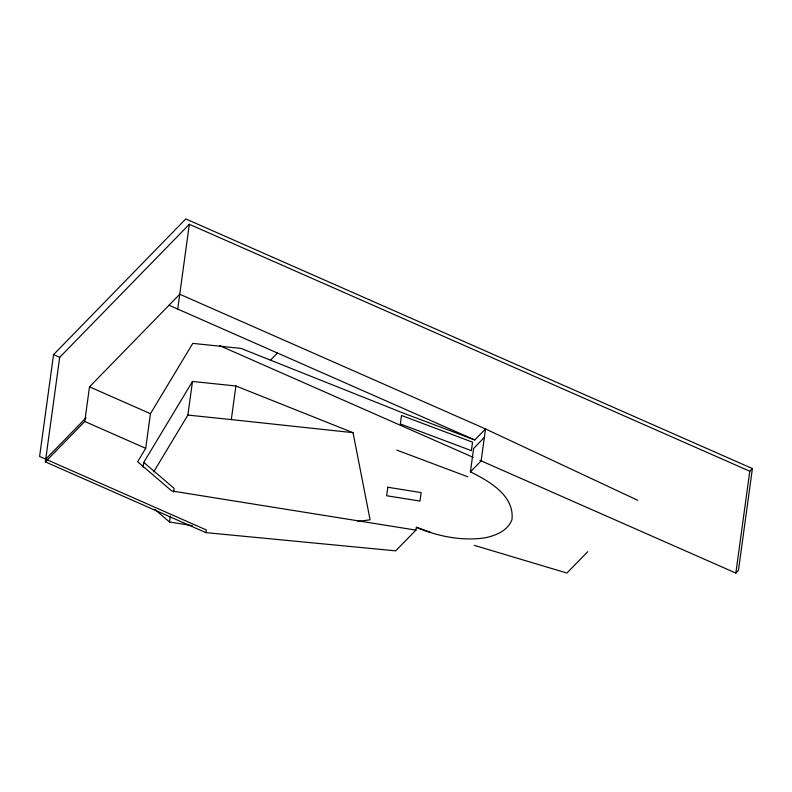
<?xml version="1.0" encoding="UTF-8"?>
<svg xmlns="http://www.w3.org/2000/svg" width="792" height="792" viewBox="0 0 792 792"><rect width="100%" height="100%" fill="white"/><g stroke="black" fill="none" stroke-linecap="round" stroke-linejoin="round"><path stroke-width="1.19" d="M479.952 460.33L735.847 573.071L738.451 570.408L752.4 468.567L185.793 218.929L53.549 354.638L39.6 456.479L206.286 529.917L205.91 532.63L395.713 550.846L415.929 530.115L416.315 527.373C437.936 536.352 461.706 541.263 485.09 537.837C495.95 535.451 507.781 530.838 511.978 519.582C514.553 495.396 488.971 481.081 470.408 471.864L473.626 448.44L484.348 437.432M205.91 532.63L45.362 461.894L59.687 357.34L189.328 224.294L749.796 471.23L752.4 468.567M45.362 461.894L84.754 421.463L89.496 386.842L179.744 294.228L485.516 428.947L637.768 500.316M143.095 467.191L143.758 462.389L192.486 381.457L235.907 385.981L353.034 432.67L370.092 519.799L357.875 521.453M415.929 530.115L171.745 490.961L137.63 461.736L145.708 448.322L150.45 413.691L192.793 343.382L240.996 348.401L403.197 413.058L474.784 439.956L485.516 428.947L481.14 460.855L470.408 471.864M177.646 309.593L189.328 224.294M192.456 525.68L169.518 522.007L170.339 515.998M173.626 492L174.121 488.397L143.758 462.389M153.707 471.824L187.882 415.067L192.486 381.457M187.882 415.067L231.304 419.592L235.907 385.981M735.847 573.071L749.796 471.23M45.738 459.182L86.09 417.77M270.478 360.152L277.438 353.004M587.694 551.707L566.904 573.042L474.26 545.351M231.304 419.592L353.034 432.67M416.404 527.215L430.472 532.323M396.752 450.094L467.805 476.794M169.023 305.237L474.784 439.956M219.384 345.52L473.24 457.37M53.549 354.638L59.687 357.34M89.496 386.842L150.45 413.691M84.754 421.463L145.708 448.322M154.796 509.395L169.518 522.007M387.813 487.248L386.654 495.743L419.988 501.079L421.146 492.594L387.813 487.248M401.495 415.473L400.336 423.958L471.379 450.658L472.547 442.164L401.495 415.473"/></g></svg>
